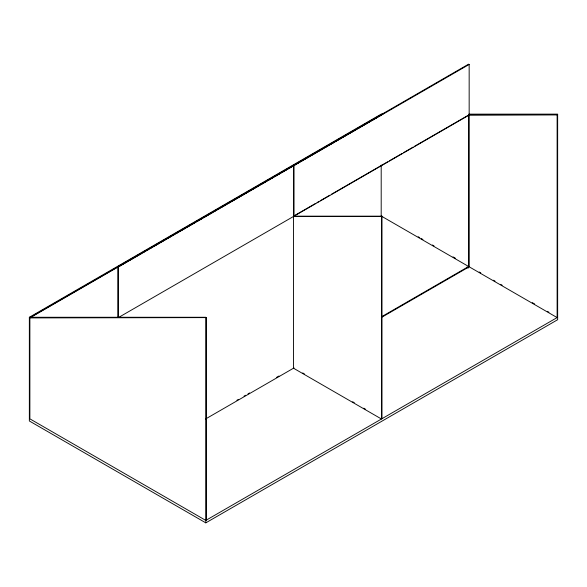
<?xml version="1.0" encoding="UTF-8"?>
<svg xmlns="http://www.w3.org/2000/svg" width="587" height="587" viewBox="0 0 587 587"><rect width="100%" height="100%" fill="white"/><g stroke="black" fill="none" stroke-linecap="round" stroke-linejoin="round"><path stroke-width="0.88" d="M293.5 165.864L293.5 368.218L381.462 419.001L381.462 216.471L381.99 216.163L381.99 418.692M468.969 114.142L557.65 114.135L557.65 319.717L205.802 522.856L29.35 420.982L29.35 317.281L381.198 114.142L383.025 114.142M117.84 317.582L117.84 266.674L468.631 64.144L469.16 64.453L469.16 266.799L381.99 317.127M381.726 114.751L29.35 317.89L206.331 317.582L206.331 520.111M127.085 261.765L29.878 317.89L29.878 418.847L205.802 520.42L557.65 317.281M129.463 260.393L134.218 257.649M135.802 256.732L141.35 253.525M142.935 252.615L145.312 251.243M146.897 250.326L148.482 249.409M150.067 248.499L152.444 247.127M154.029 246.21L159.576 243.003M161.161 242.093L163.538 240.721M165.123 239.804L166.708 238.887M168.293 237.97L170.67 236.598M172.255 235.688L173.84 234.771M176.217 233.399L177.802 232.481M179.387 231.572L184.934 228.365M186.519 227.448L195.236 222.414M196.821 221.504L202.368 218.298M203.953 217.388L205.538 216.471M206.859 215.708L208.444 214.791M210.029 213.881L212.406 212.501M213.991 211.591L215.576 210.674M217.953 209.302L219.538 208.385M221.123 207.475L226.67 204.269M229.047 202.897L230.632 201.979M232.217 201.07L248.066 191.92M249.651 191.002L255.198 187.796M256.783 186.886L259.161 185.514M260.745 184.597L262.33 183.68M263.915 182.77L266.293 181.39M267.877 180.48L269.462 179.563M271.047 178.646L273.425 177.274M275.01 176.364L277.387 174.985M278.972 174.075L280.557 173.158M282.142 172.24L284.519 170.868M286.104 169.959L287.689 169.041M289.274 168.124L291.651 166.752M293.236 165.835L298.783 162.636M300.368 161.719L309.085 156.685M311.462 155.313L316.217 152.569M317.802 151.651L323.349 148.452M324.934 147.535L327.311 146.163M328.896 145.253L334.443 142.047M336.028 141.129L338.406 139.757M339.99 138.848L341.575 137.93M343.16 137.013L345.538 135.641M347.122 134.724L348.707 133.814M350.292 132.897L355.839 129.69M358.217 128.318L359.802 127.408M361.387 126.491L366.934 123.292M368.519 122.375L370.103 121.458M372.481 120.086L377.236 117.341M378.82 116.424L381.198 115.052M117.84 266.674L118.369 266.982L469.16 64.453M294.028 215.862L315.461 203.484M317.046 202.574L318.631 201.657M320.223 200.739L329.747 195.236M331.332 194.319L387.677 161.792M389.269 160.875L401.963 153.545M403.555 152.627L413.079 147.124M414.664 146.214L468.631 115.052L557.65 114.744L468.771 114.751M469.16 115.052L118.369 317.582L118.369 266.982M236.884 400.29L238.476 399.373M244.031 396.166L245.615 395.249M248 393.877L249.585 392.96M276.572 377.382L278.95 376.003M382.122 316.437L468.631 266.491L468.631 115.052M205.538 419.001L294.028 367.91M381.99 216.163L294.028 216.163L294.028 165.563M293.5 216.471L381.462 216.471M29.35 317.281L205.802 317.274L205.802 522.856M30.407 317.582L206.331 317.582M418.179 236.752L419.764 237.669M421.349 238.586L422.933 239.503M432.443 244.992L434.028 245.909M453.047 256.886L455.424 258.258M479.197 271.986L480.782 272.896M493.462 280.219L495.046 281.136M500.594 284.335L502.178 285.253M532.292 302.635L534.669 304.007M547.348 311.33L548.933 312.247M466.658 267.18L468.235 268.098M302.745 372.943L304.33 373.86M352.67 401.765L354.255 402.682M363.764 408.17L365.349 409.088M557.122 115.052L557.122 317.582L381.198 216.016L381.198 165.079M381.198 114.142L381.198 114.751"/></g></svg>
